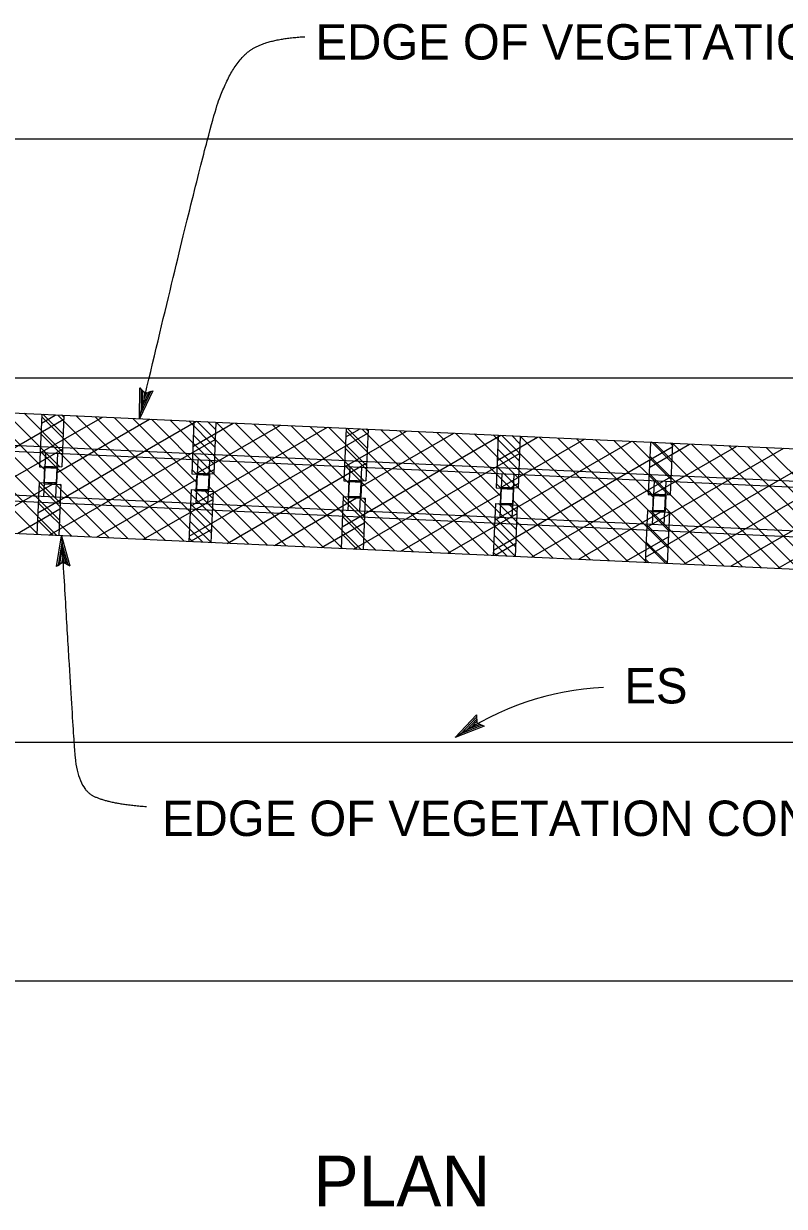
# Model space of a CAD drawing. Extents: x -893 to 867, y -474 to 712.
# Drawn here: x -269.9 to -119.6, y 226.8 to 460.7 of the extents above; entities that cross this region are included whole.
import ezdxf

# ---------------------------------------------------------------- set-up
doc = ezdxf.new("R2010")
doc.units = 0
for name, color, linetype in [('11 Undefined', 7, 'Continuous'), ('rd_ES', 7, 'Continuous'), ('rd_ETW', 7, 'Continuous'), ('tcd_BARRIER-THRIE-BEAM', 7, 'Continuous'), ('tcd_RAILING-anno', 7, 'Continuous')]:
    doc.layers.add(name, color=color, linetype=linetype)

msp = doc.modelspace()

# ---------------------------------------------------------------- linework, layer by layer
at = {"layer": '11 Undefined'}
for p, q in [((-291.98, 384.55), (-267.12, 359.69)), ((-288.29, 384.4), (-263.43, 359.54)), ((-284.6, 384.24), (-262.85, 362.5)), ((-280.9, 384.08), (-262.71, 365.89)), ((-277.21, 383.93), (-265.82, 372.53)), ((-273.52, 383.77), (-262.79, 373.04)), ((-269.83, 383.61), (-262.28, 376.07)), ((-297.35, 362.07), (-262.01, 382.47)), ((-267.15, 363.94), (-235.74, 382.07)), ((-266.65, 375.77), (-254.37, 382.86)), ((-266.4, 381.69), (-263.69, 383.25)), ((-266.35, 382.9), (-241.97, 358.52)), ((-266.13, 383.46), (-262.14, 379.46)), ((-263.33, 371.91), (-245.06, 382.46)), ((-263.14, 383.23), (-238.28, 358.37)), ((-262.44, 383.3), (-261.99, 382.85)), ((-259.45, 383.07), (-234.59, 358.21)), ((-255.76, 382.92), (-232.83, 359.99)), ((-252.06, 382.76), (-232.69, 363.38)), ((-248.37, 382.6), (-235.79, 370.02)), ((-244.68, 382.45), (-233.95, 371.71)), ((-240.99, 382.29), (-232.26, 373.56)), ((-237.3, 382.13), (-232.11, 376.95)), ((-236.47, 377.06), (-228.51, 381.66)), ((-235.88, 371.63), (-219.19, 381.26)), ((-235.53, 381.96), (-210.67, 357.09)), ((-233.6, 381.97), (-231.97, 380.34)), ((-231.84, 381.8), (-206.98, 356.94)), ((-228.15, 381.64), (-203.29, 356.78)), ((-224.46, 381.49), (-202.71, 359.74)), ((-220.76, 381.33), (-202.57, 363.14)), ((-266.49, 379.51), (-245.66, 358.68)), ((-237.21, 359.31), (-201.87, 379.72)), ((-236.96, 365.23), (-209.88, 380.87)), ((-236.37, 379.26), (-214.36, 357.25)), ((-217.07, 381.17), (-205.67, 369.78)), ((-213.38, 381.02), (-202.65, 370.28)), ((-209.69, 380.86), (-202.14, 373.31)), ((-207, 361.18), (-175.6, 379.31)), ((-206.51, 373.01), (-194.23, 380.1)), ((-206.26, 378.93), (-203.55, 380.5)), ((-206.21, 380.14), (-181.83, 355.77)), ((-205.99, 380.7), (-202, 376.7)), ((-203.19, 369.16), (-184.92, 379.71)), ((-203, 380.47), (-178.14, 355.61)), ((-202.3, 380.54), (-201.85, 380.1)), ((-199.31, 380.32), (-174.45, 355.46)), ((-195.62, 380.16), (-172.69, 357.23)), ((-191.92, 380), (-172.55, 360.63)), ((-188.23, 379.85), (-175.65, 367.27)), ((-184.54, 379.69), (-173.81, 368.96)), ((-180.85, 379.53), (-172.12, 370.8)), ((-177.15, 379.38), (-171.97, 374.2)), ((-176.33, 374.31), (-168.37, 378.9)), ((-175.39, 379.2), (-150.53, 354.34)), ((-173.46, 379.22), (-171.83, 377.59)), ((-171.7, 379.04), (-146.84, 354.18)), ((-168.01, 378.89), (-143.15, 354.03)), ((-289.81, 360.65), (-262.26, 376.55)), ((-264.85, 359.49), (-232.05, 378.42)), ((-206.35, 376.75), (-185.52, 355.92)), ((-177.07, 356.55), (-141.73, 376.96)), ((-176.82, 362.47), (-149.74, 378.11)), ((-175.74, 368.87), (-159.05, 378.51)), ((-164.32, 378.73), (-142.57, 356.99)), ((-160.62, 378.57), (-142.43, 360.38)), ((-156.93, 378.42), (-145.53, 367.02)), ((-153.24, 378.26), (-142.51, 367.53)), ((-149.55, 378.1), (-142, 370.56)), ((-146.75, 361.1), (-119.67, 376.73)), ((-146.26, 372.93), (-138.3, 377.52)), ((-145.85, 377.95), (-141.86, 373.95)), ((-145.67, 367.49), (-128.98, 377.13)), ((-145.32, 377.82), (-120.46, 352.96)), ((-142.16, 377.79), (-141.71, 377.34)), ((-141.63, 377.67), (-116.77, 352.8)), ((-137.94, 377.51), (-113.08, 352.65)), ((-134.24, 377.35), (-112.5, 355.61)), ((-130.55, 377.19), (-112.36, 359)), ((-126.86, 377.04), (-115.46, 365.64)), ((-123.17, 376.88), (-112.44, 366.15)), ((-266.63, 376.12), (-263.42, 372.9)), ((-236.52, 375.87), (-218.05, 357.4)), ((-204.71, 356.73), (-171.91, 375.67)), ((-176.23, 376.5), (-154.22, 354.49)), ((-147, 355.18), (-111.66, 375.58)), ((-146.16, 375.13), (-124.15, 353.11)), ((-263.3, 372.78), (-249.35, 358.83)), ((-236.66, 372.48), (-235.81, 371.62)), ((-233.69, 371.7), (-232.3, 372.5)), ((-229.67, 357.89), (-202.12, 373.8)), ((-206.5, 373.36), (-203.28, 370.14)), ((-176.38, 373.11), (-157.91, 354.65)), ((-280.49, 360.26), (-264.25, 369.63)), ((-266.89, 369.85), (-266.8, 369.91)), ((-263.84, 369.79), (-253.04, 358.99)), ((-262.86, 369.57), (-262.57, 369.28)), ((-255.53, 359.09), (-235.77, 370.5)), ((-203.15, 370.02), (-189.21, 356.08)), ((-176.52, 369.72), (-175.67, 368.87)), ((-173.55, 368.95), (-172.16, 369.75)), ((-169.53, 355.14), (-141.98, 371.04)), ((-146.31, 371.74), (-127.84, 353.27)), ((-139.46, 353.76), (-111.91, 369.66)), ((-266.92, 369.33), (-256.74, 359.15)), ((-236.23, 368.51), (-225.43, 357.72)), ((-234.02, 368.25), (-232.55, 366.78)), ((-233.32, 369.14), (-221.74, 357.56)), ((-195.39, 356.34), (-175.63, 367.75)), ((-146.45, 368.35), (-145.6, 367.49)), ((-267.06, 365.93), (-260.43, 359.3)), ((-246.21, 358.7), (-232.55, 366.59)), ((-236.94, 365.69), (-229.13, 357.87)), ((-220.35, 357.5), (-204.11, 366.88)), ((-206.77, 366.57), (-196.59, 356.39)), ((-206.75, 367.1), (-206.66, 367.16)), ((-203.7, 367.03), (-192.9, 356.23)), ((-202.72, 366.82), (-202.43, 366.53)), ((-176.09, 365.76), (-165.29, 354.96)), ((-173.88, 365.49), (-172.41, 364.02)), ((-173.18, 366.38), (-161.6, 354.8)), ((-143.11, 365), (-131.53, 353.43)), ((-271.17, 359.86), (-262.76, 364.72)), ((-267.2, 362.54), (-264.12, 359.46)), ((-206.92, 363.18), (-200.29, 356.55)), ((-186.07, 355.95), (-172.41, 363.83)), ((-176.8, 362.93), (-168.98, 355.12)), ((-160.21, 354.74), (-143.97, 364.12)), ((-146.02, 364.38), (-135.22, 353.58)), ((-142.58, 364.06), (-142.29, 363.77)), ((-130.14, 353.37), (-113.9, 362.74)), ((-237.09, 362.3), (-232.82, 358.03)), ((-236.89, 358.31), (-232.8, 360.67)), ((-211.03, 357.11), (-202.62, 361.96)), ((-146.73, 361.55), (-138.91, 353.74)), ((-237.23, 358.9), (-236.51, 358.18)), ((-207.06, 359.79), (-203.98, 356.7)), ((-176.95, 359.54), (-172.68, 355.27)), ((-176.75, 355.55), (-172.66, 357.91)), ((-150.89, 354.35), (-142.48, 359.21)), ((-146.87, 358.16), (-142.61, 353.89)), ((-120.82, 352.97), (-112.41, 357.83)), ((-177.09, 356.15), (-176.37, 355.43)), ((-147.02, 354.77), (-146.3, 354.05))]:
    msp.add_line(p, q, dxfattribs=at)
at = {"layer": 'rd_ES'}
for p, q in [((-424.77, 390.62), (346.74, 390.62)), ((-424.77, 318.61), (136.05, 318.61))]:
    msp.add_line(p, q, dxfattribs=at)
at = {"layer": 'rd_ETW'}
for p, q in [((-424.83, 437.86), (342.21, 437.86)), ((-424.83, 271.37), (341.37, 271.37))]:
    msp.add_line(p, q, dxfattribs=at)
at = {"layer": 'tcd_BARRIER-THRIE-BEAM'}
for p, q in [((45.36, 369.09), (-424.65, 390.62)), ((36.39, 363.11), (-424.85, 384.24)), ((36.39, 361.93), (-424.84, 383.06)), ((-266.33, 383.36), (-266.76, 373.04)), ((-261.98, 383.17), (-262.41, 373.02)), ((-236.26, 381.99), (-236.69, 371.66)), ((-231.91, 381.79), (-232.34, 371.65)), ((-206.19, 380.61), (-206.62, 370.28)), ((-201.84, 380.41), (-202.27, 370.27)), ((-176.12, 379.23), (-176.55, 368.91)), ((-171.77, 379.03), (-172.2, 368.89)), ((-146.05, 377.85), (-146.48, 367.53)), ((-141.7, 377.65), (-142.13, 367.51)), ((36.43, 353.27), (-424.81, 374.4)), ((-265.6, 375.76), (-265.99, 367.12)), ((-263.26, 375.66), (-263.66, 367.01)), ((-235.52, 374.39), (-235.92, 365.74)), ((-233.19, 374.28), (-233.59, 365.64)), ((36.43, 352.09), (-424.81, 373.22)), ((-266.76, 373.04), (-263.29, 372.89)), ((-265.79, 373.17), (-265.94, 369.7)), ((-265.79, 373.17), (-262.41, 373.02)), ((-265.73, 372.88), (-263.39, 372.78)), ((-263.29, 372.89), (-263.42, 369.77)), ((-205.45, 373.01), (-205.85, 364.37)), ((-203.12, 372.9), (-203.51, 364.26)), ((-266.89, 369.91), (-267.33, 359.59)), ((-266.89, 369.91), (-263.42, 369.77)), ((-265.94, 369.7), (-262.56, 369.56)), ((-265.86, 370), (-263.52, 369.9)), ((-262.56, 369.56), (-262.99, 359.39)), ((-236.69, 371.66), (-233.22, 371.51)), ((-235.72, 371.79), (-235.87, 368.33)), ((-235.72, 371.79), (-232.34, 371.65)), ((-235.66, 371.51), (-233.32, 371.4)), ((-233.22, 371.51), (-233.35, 368.39)), ((-206.62, 370.28), (-203.15, 370.14)), ((-205.65, 370.41), (-205.79, 366.95)), ((-205.65, 370.41), (-202.27, 370.27)), ((-205.59, 370.13), (-203.25, 370.02)), ((-203.15, 370.14), (-203.28, 367.01)), ((-175.38, 371.63), (-175.78, 362.99)), ((-173.05, 371.52), (-173.44, 362.88)), ((-145.31, 370.25), (-145.71, 361.61)), ((-142.98, 370.14), (-143.37, 361.5)), ((-236.82, 368.54), (-237.26, 358.21)), ((-236.82, 368.54), (-233.35, 368.39)), ((-235.87, 368.33), (-232.49, 368.18)), ((-235.79, 368.62), (-233.45, 368.52)), ((-232.49, 368.18), (-232.92, 358.02)), ((-205.72, 367.25), (-203.38, 367.14)), ((-176.55, 368.91), (-173.08, 368.76)), ((-175.58, 369.03), (-175.72, 365.57)), ((-175.58, 369.03), (-172.2, 368.89)), ((-175.52, 368.75), (-173.18, 368.64)), ((-173.08, 368.76), (-173.21, 365.63)), ((-146.48, 367.53), (-143.01, 367.38)), ((-145.51, 367.66), (-145.65, 364.19)), ((-145.51, 367.66), (-142.13, 367.51)), ((-145.45, 367.37), (-143.11, 367.26)), ((-143.01, 367.38), (-143.14, 364.26)), ((36.14, 345.69), (-424.7, 366.8)), ((-206.75, 367.16), (-207.19, 356.84)), ((-206.75, 367.16), (-203.28, 367.01)), ((-205.79, 366.95), (-202.42, 366.81)), ((-202.42, 366.81), (-202.84, 356.64)), ((-176.68, 365.78), (-177.12, 355.46)), ((-176.68, 365.78), (-173.21, 365.63)), ((-175.72, 365.57), (-172.35, 365.43)), ((-175.65, 365.87), (-173.31, 365.76)), ((-172.35, 365.43), (-172.77, 355.26)), ((-146.61, 364.4), (-147.05, 354.08)), ((-146.61, 364.4), (-143.14, 364.26)), ((-145.65, 364.19), (-142.28, 364.05)), ((-145.58, 364.49), (-143.24, 364.38)), ((-142.28, 364.05), (-142.7, 353.88))]:
    msp.add_line(p, q, dxfattribs=at)
at = {"layer": 'tcd_RAILING-anno'}
for p, q in [((-246.96, 388.64), (-246.96, 388.64)), ((-244.36, 388.03), (-244.36, 388.03)), ((-247.05, 382.5), (-247.05, 382.5)), ((-262.45, 359.37), (-262.45, 359.37)), ((-263.44, 353.3), (-263.44, 353.3)), ((-260.78, 353.45), (-260.78, 353.45)), ((-184.62, 319.49), (-180.43, 323.97)), ((-183.48, 320.27), (-180.42, 323.54)), ((-182.35, 321.04), (-180.37, 323.15)), ((-180.43, 323.97), (-180.43, 323.97)), ((-180.43, 323.97), (-180.34, 322.42)), ((-178.92, 321.77), (-184.62, 319.49)), ((-179.3, 321.94), (-183.49, 320.26)), ((-179.7, 322.1), (-182.35, 321.04)), ((-181.21, 321.82), (-180.36, 322.73)), ((-180.04, 322.29), (-181.21, 321.82)), ((-180.34, 322.42), (-178.92, 321.77)), ((-178.92, 321.77), (-178.92, 321.77)), ((-184.62, 319.49), (-184.62, 319.49))]:
    msp.add_line(p, q, dxfattribs=at)
for points in [[(-244.36, 388.03), (-247.05, 382.5), (-246.96, 388.64), (-246.67, 388.35), (-246.73, 383.85), (-244.76, 387.9), (-245.15, 387.78), (-246.41, 385.19), (-246.37, 388.07), (-246.07, 387.78), (-246.09, 386.53), (-245.55, 387.66), (-245.85, 387.56), (-246.96, 388.64), (-245.85, 387.56)], [(-263.44, 353.3), (-262.45, 359.37), (-260.78, 353.45), (-261.14, 353.65), (-262.37, 357.98), (-263.1, 353.53), (-262.76, 353.76), (-262.29, 356.61), (-261.51, 353.84), (-261.88, 354.03), (-262.21, 355.23), (-262.42, 354), (-262.15, 354.18), (-260.78, 353.45), (-262.15, 354.18)]]:
    msp.add_lwpolyline(points, close=True, dxfattribs=at)
msp.add_arc((-152.24, 272.2), 57.31, 93.0906, 124.4038, dxfattribs=at)
for points in [[(-247.05, 382.5), (-233.88, 438.13), (-229.21, 451.71), (-222.84, 457.66), (-214.35, 458.08)], [(-262.45, 359.37), (-260.35, 323.17), (-259.3, 309.53), (-253.01, 306.38), (-245.66, 305.86)]]:
    msp.add_open_spline(points, degree=2, dxfattribs=at)

# ---------------------------------------------------------------- texts
for s, height, p in [('EDGE OF VEGETATION CONTROL', 7, (-212.23, 453.56)), ('ES', 7, (-151.2, 326.24)), ('EDGE OF VEGETATION CONTROL', 7, (-242.58, 300.03)), ('PLAN', 10, (-212.63, 226.8))]:
    msp.add_text(s, height=height, dxfattribs=at).set_placement(p)

doc.saveas('drawing.dxf')
